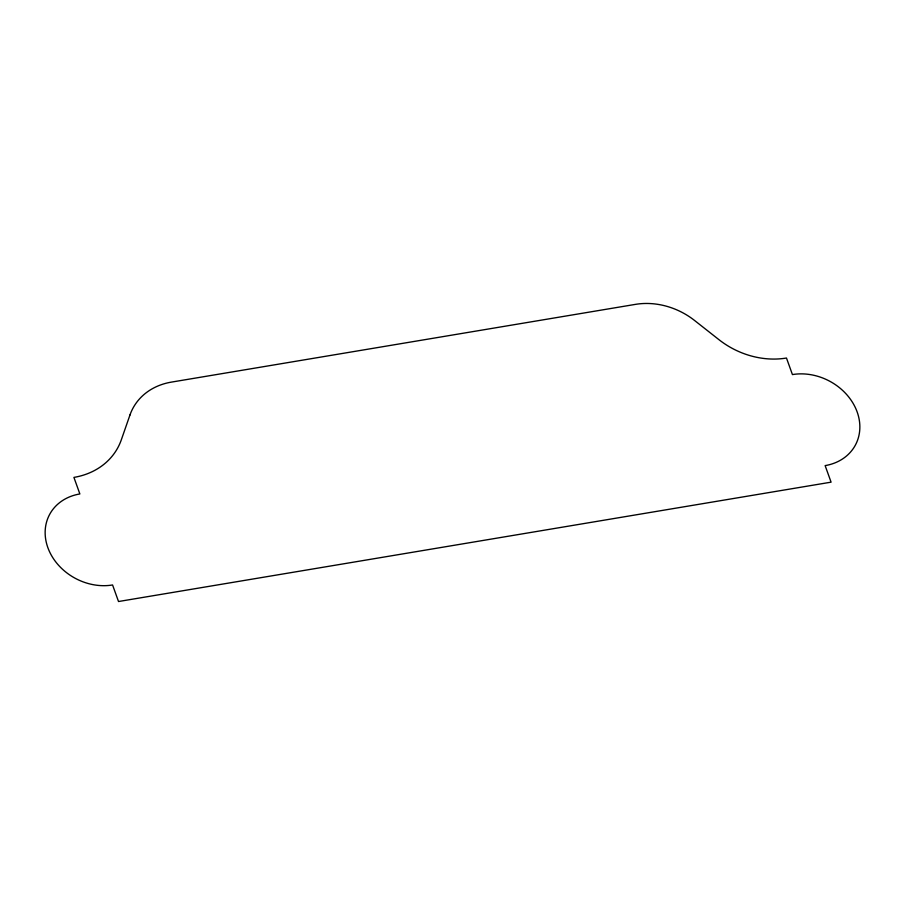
<?xml version="1.0" encoding="UTF-8"?>
<svg xmlns="http://www.w3.org/2000/svg" width="905" height="905" viewBox="0 0 905 905"><rect width="100%" height="100%" fill="white"/><g stroke="black" fill="none" stroke-linecap="round" stroke-linejoin="round"><path stroke-width="1.36" d="M129.958 415.01L121.327 439.796A76.914 64.21 28.1 0 1 73.916 477.399L79.866 493.949A52.886 44.153 28.1 0 0 47.829 547.57A52.886 44.153 28.1 0 0 112.571 584.969L118.521 601.52L831.084 482.161L825.134 465.611A52.886 44.153 28.1 0 0 857.171 411.99A52.886 44.153 28.1 0 0 792.429 374.58L786.479 358.029A76.914 64.21 28.1 0 1 718.966 339.68L694.52 320.438A67.298 56.189 28.1 0 0 635.434 304.374L171.452 382.102A67.298 56.189 28.1 0 0 129.958 415.01"/></g></svg>
